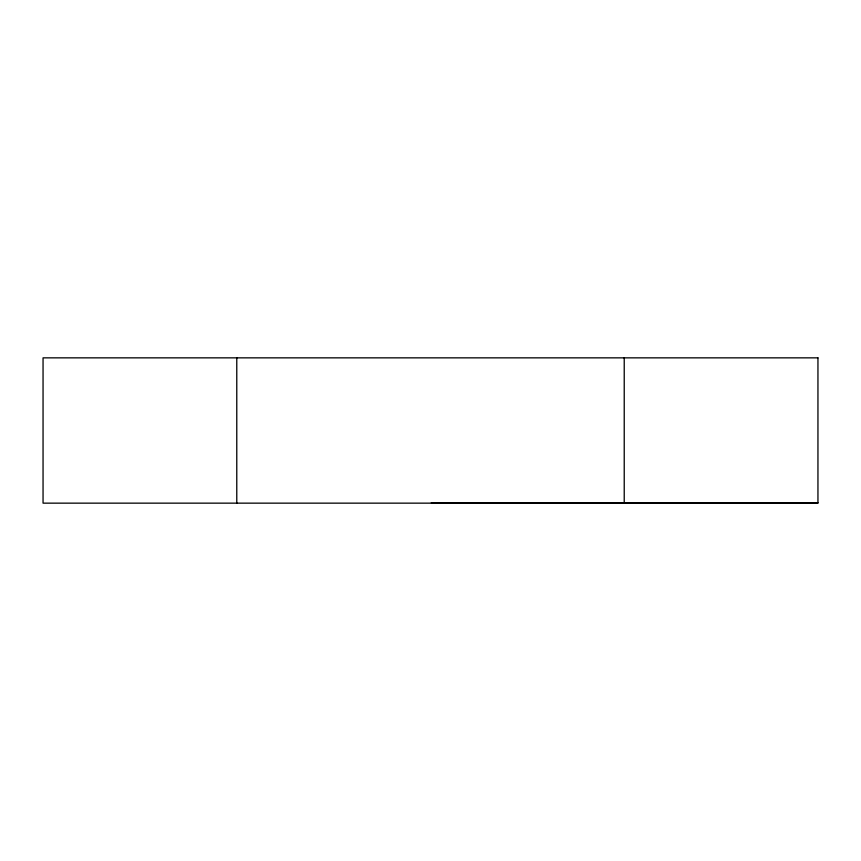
<?xml version="1.0" encoding="UTF-8"?>
<svg xmlns="http://www.w3.org/2000/svg" width="861" height="861" viewBox="0 0 861 861"><rect width="100%" height="100%" fill="white"/><g stroke="black" fill="none" stroke-linecap="round" stroke-linejoin="round"><path stroke-width="1.29" d="M431.275 502.813L817.95 502.813M624.225 357.853L624.225 503.147M236.775 357.853L236.775 503.147M817.95 357.853L43.05 357.853L43.05 503.147L817.95 503.147L817.95 357.853"/></g></svg>
